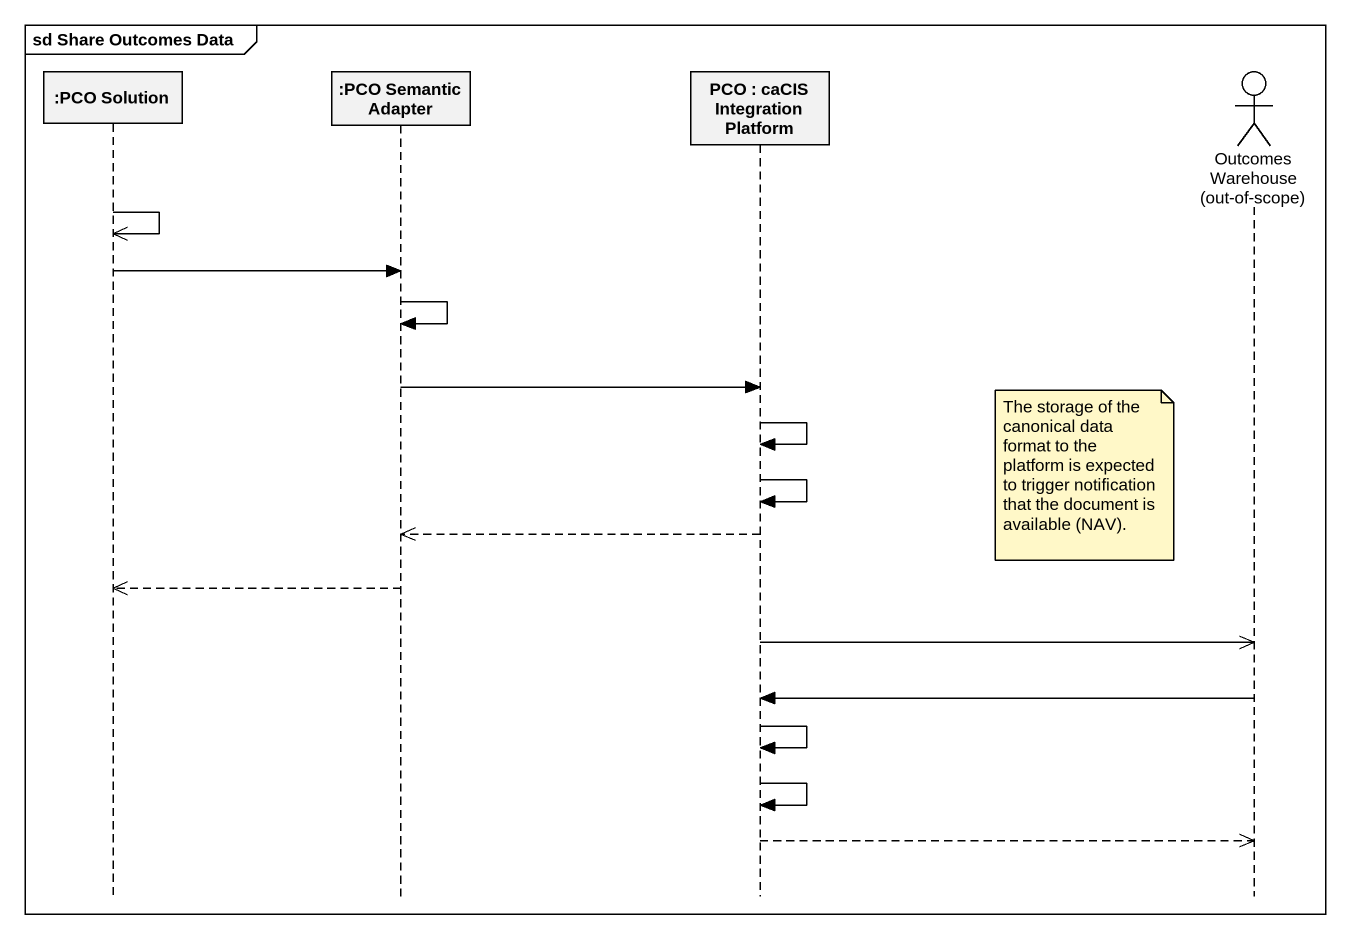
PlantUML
@startuml
mainframe sd Share Outcomes Data
hide footbox
participant ":PCO Solution" as PCO_Solution
participant ":PCO Semantic Adapter" as PCO_Semantic_Adapter
participant "PCO : caCIS Integration Platform" as PCO
actor "Outcomes Warehouse (out-of-scope)" as Outcomes_Warehouse_out_of

PCO_Solution ->> PCO_Solution
PCO_Solution -> PCO_Semantic_Adapter
PCO_Semantic_Adapter -> PCO_Semantic_Adapter
PCO_Semantic_Adapter -> PCO
PCO -> PCO
note left of Outcomes_Warehouse_out_of : The storage of the canonical data format to the platform is expected to trigger notification that the document is available (NAV).
PCO -> PCO
PCO -->> PCO_Semantic_Adapter
PCO_Semantic_Adapter -->> PCO_Solution
PCO ->> Outcomes_Warehouse_out_of
Outcomes_Warehouse_out_of -> PCO
PCO -> PCO
PCO -> PCO
PCO -->> Outcomes_Warehouse_out_of
@enduml
